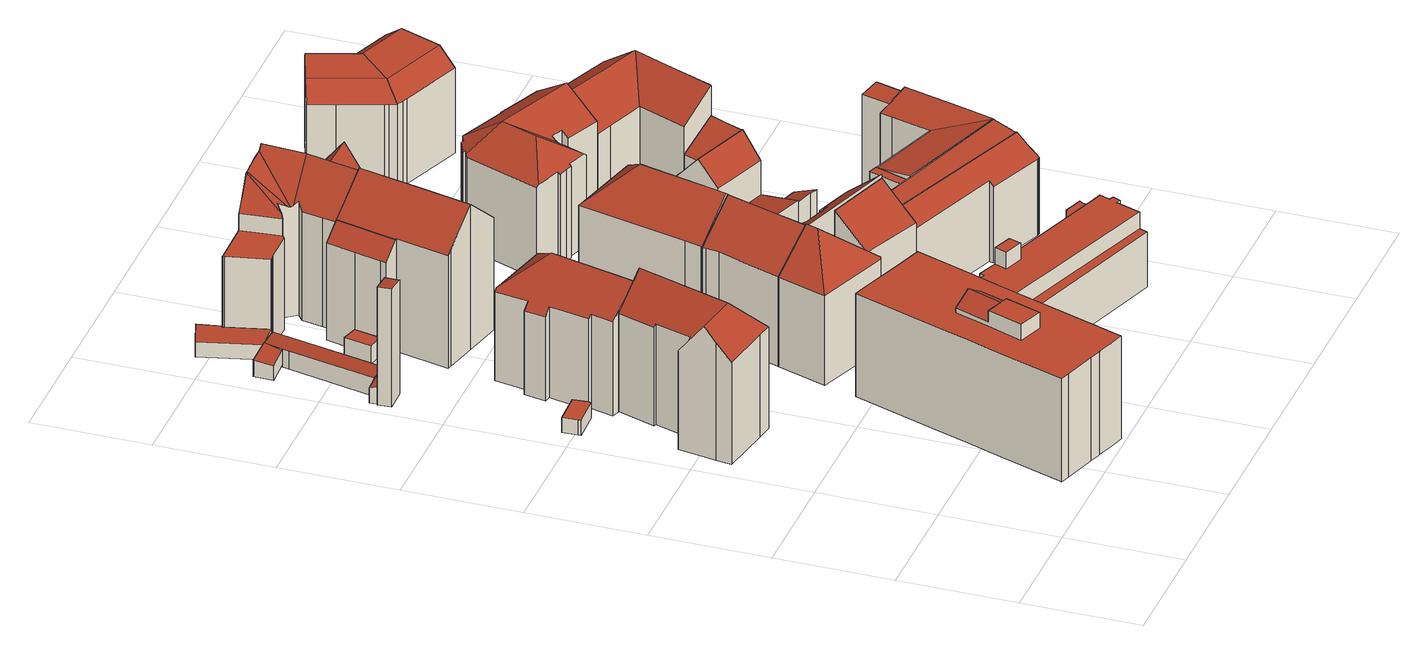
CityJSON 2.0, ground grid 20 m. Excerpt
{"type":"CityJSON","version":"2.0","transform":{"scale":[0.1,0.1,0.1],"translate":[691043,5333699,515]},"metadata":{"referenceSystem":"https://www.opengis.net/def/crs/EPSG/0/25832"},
"CityObjects":{
"building1":{"type":"Building","attributes":{"Gemeindeschluessel":"09162000","HoeheDach":"519.980","HoeheGrund":"517.260","Methode":"2000","NiedrigsteTraufeDesGebaeudes":"519.980","Geometrietyp2DReferenz":"3000","function":"31001_2000","roofType":"1000","measuredHeight":2.72},"geometry":[{"type":"MultiSurface","lod":"2","boundaries":[[[0,1,2,3]],[[4,5,1,0]],[[6,7,8,4,0,3]],[[6,9,10,7]],[[7,10,11,8]],[[2,1,5,11,10,9]],[[3,2,9,6]],[[8,11,5,4]]],"semantics":{"surfaces":[{"type":"WallSurface"},{"type":"GroundSurface"},{"type":"RoofSurface"}],"values":[0,0,1,0,0,2,0,0]}}]},
"building2":{"type":"Building","attributes":{"Gemeindeschluessel":"09162000","HoeheDach":"539.740","HoeheGrund":"516.280","Methode":"2000","NiedrigsteTraufeDesGebaeudes":"533.947","Geometrietyp2DReferenz":"3000","function":"31001_1000","roofType":"3100","measuredHeight":23.46,"storeysAboveGround":5},"geometry":[{"type":"MultiSurface","lod":"2","boundaries":[[[12,13,14,15]],[[16,17,18,19]],[[20,21,22,23,24,25]],[[26,27,28,29]],[[16,30,14,13,21,20]],[[16,20,25,31,32,33,34,17]],[[22,21,13,12]],[[30,35,15,14]],[[36,31,25,24]],[[35,37,26,29,38,39,40,41,42,36,24,23,22,12,15]],[[41,33,32,42]],[[33,41,40,34]],[[42,32,31,36]],[[27,26,37,43]],[[35,30,43,37]],[[16,19,28,27,43,30]],[[19,18,39,38,29,28]],[[17,34,40,39,18]]],"semantics":{"surfaces":[{"type":"WallSurface"},{"type":"RoofSurface"},{"type":"GroundSurface"}],"values":[0,1,0,0,1,1,0,0,0,2,0,0,0,0,0,1,0,0]}}]},
"building3":{"type":"Building","attributes":{"Gemeindeschluessel":"09162000","HoeheDach":"537.450","HoeheGrund":"516.081","Methode":"2000","NiedrigsteTraufeDesGebaeudes":"534.593","Geometrietyp2DReferenz":"3000","function":"31001_1000","roofType":"1000","measuredHeight":21.37,"storeysAboveGround":6},"geometry":[{"type":"MultiSurface","lod":"2","boundaries":[[[44,45,46,47,48,49,50,51]],[[52,53,54,55,56,57,58,59,60,61,62,63,64,65,66,67,68,69,70,71,72,73,74,75],[76,50,49,48,47,77,78,79,80]],[[81,82,83,84,85,63,62,61,60,59]],[[86,87,81,59,58,57,56,88]],[[89,90,54,53,52,91]],[[91,52,75,92]],[[66,65,93,94,95,67]],[[96,97,98]],[[78,99,100,101,79]],[[47,46,102,77]],[[68,67,95,103,104,69]],[[101,100,98,97,105]],[[75,74,73,72,71,70,106,107,108,109,110,92]],[[98,100,99]],[[105,97,96,51,50,76,80]],[[106,70,69,104]],[[99,102,46,45,44,98]],[[111,88,56,55,54,90]],[[77,102,99,78]],[[98,44,51,96]],[[93,65,64,112]],[[112,85,84,83,82,81,87,86,88,111,90,89,91,92,110,109,108,107,106,104,103,95,94,93]],[[79,101,105,80]],[[112,64,63,85]]],"semantics":{"surfaces":[{"type":"WallSurface"},{"type":"RoofSurface"},{"type":"GroundSurface"}],"values":[0,1,0,0,0,0,0,0,0,0,0,1,0,0,0,0,1,0,0,1,0,2,0,0]}}]},
"building4":{"type":"Building","attributes":{"Gemeindeschluessel":"09162000","HoeheDach":"537.962","HoeheGrund":"516.800","Methode":"2000","NiedrigsteTraufeDesGebaeudes":"537.299","Geometrietyp2DReferenz":"3000","function":"31001_2000","roofType":"1000","measuredHeight":21.16},"geometry":[{"type":"MultiSurface","lod":"2","boundaries":[[[113,114,115,116]],[[116,117,118,113]],[[114,119,120,115]],[[117,120,119,118]],[[118,119,114,113]],[[116,115,120,117]]],"semantics":{"surfaces":[{"type":"WallSurface"},{"type":"GroundSurface"},{"type":"RoofSurface"}],"values":[0,1,2,0,0,0]}}]},
"building5":{"type":"Building","attributes":{"Gemeindeschluessel":"09162000","HoeheDach":"519.960","HoeheGrund":"516.850","Methode":"1000","NiedrigsteTraufeDesGebaeudes":"519.631","Geometrietyp2DReferenz":"3000","function":"31001_2000","roofType":"2100","measuredHeight":3.11},"geometry":[{"type":"MultiSurface","lod":"2","boundaries":[[[121,122,123,124,125]],[[126,127,128,129,130]],[[123,128,127,124]],[[125,126,130,121]],[[121,130,129,122]],[[124,127,126,125]],[[122,129,128,123]]],"semantics":{"surfaces":[{"type":"GroundSurface"},{"type":"RoofSurface"},{"type":"WallSurface"}],"values":[0,1,2,2,2,2,2]}}]},
"building6":{"type":"Building","attributes":{"Gemeindeschluessel":"09162000","HoeheDach":"537.880","HoeheGrund":"516.240","Methode":"2000","NiedrigsteTraufeDesGebaeudes":"531.233","Geometrietyp2DReferenz":"3000","function":"31001_1000","roofType":"3200","measuredHeight":21.64,"storeysAboveGround":4},"geometry":[{"type":"MultiSurface","lod":"2","boundaries":[[[131,132,133,134]],[[135,136,137,138]],[[139,140,141,142,143,144]],[[133,132,145,146,147,148,137,136,149,141,140,139,150,151]],[[152,153,154,155,156,157]],[[142,141,149,158]],[[159,150,139,144]],[[160,151,150,159]],[[134,133,151,160]],[[147,161,162,163,164,148]],[[165,166,167,168]],[[146,161,147]],[[158,149,136,135]],[[169,152,157,170,171,172]],[[172,171,166,165]],[[154,153,152,169,172,165,168,173,131,134,160,159,144,143,142,158,135,138,164,163,162]],[[167,166,171,170,157,156,155,161,146,145]],[[162,161,155,154]],[[173,168,167,145,132,131]],[[138,137,148,164]]],"semantics":{"surfaces":[{"type":"WallSurface"},{"type":"RoofSurface"},{"type":"GroundSurface"}],"values":[0,0,0,1,0,0,0,0,0,0,0,1,0,0,0,2,1,0,0,0]}}]},
"building7":{"type":"Building","attributes":{"Gemeindeschluessel":"09162000","HoeheDach":"519.917","HoeheGrund":"516.870","Methode":"1000","NiedrigsteTraufeDesGebaeudes":"519.466","Geometrietyp2DReferenz":"3000","function":"31001_2000","roofType":"1000","measuredHeight":3.05},"geometry":[{"type":"MultiSurface","lod":"2","boundaries":[[[174,175,176,177]],[[178,174,177,179]],[[179,180,181,178]],[[181,175,174,178]],[[180,176,175,181]],[[179,177,176,180]]],"semantics":{"surfaces":[{"type":"RoofSurface"},{"type":"WallSurface"},{"type":"GroundSurface"}],"values":[0,1,2,1,1,1]}}]},
"building8":{"type":"Building","attributes":{"Gemeindeschluessel":"09162000","HoeheDach":"519.774","HoeheGrund":"516.470","Methode":"2000","NiedrigsteTraufeDesGebaeudes":"519.032","Geometrietyp2DReferenz":"3000","function":"31001_2000","roofType":"1000","measuredHeight":3.3},"geometry":[{"type":"MultiSurface","lod":"2","boundaries":[[[182,183,184,185]],[[186,187,188,189,182,185,190,191,192,193]],[[188,194,195,189]],[[196,197,198,199,184,183,195,194,200,201]],[[187,200,194,188]],[[191,198,197,192]],[[192,197,196,193]],[[189,195,183,182]],[[190,199,198,191]],[[186,201,200,187]],[[193,196,201,186]],[[185,184,199,190]]],"semantics":{"surfaces":[{"type":"WallSurface"},{"type":"GroundSurface"},{"type":"RoofSurface"}],"values":[0,1,0,2,0,0,0,0,0,0,0,0]}}]},
"building9":{"type":"Building","attributes":{"Gemeindeschluessel":"09162000","HoeheDach":"519.687","HoeheGrund":"516.470","Methode":"1000","NiedrigsteTraufeDesGebaeudes":"519.687","Geometrietyp2DReferenz":"3000","function":"31001_9998","roofType":"1000","measuredHeight":3.22,"storeysAboveGround":1},"geometry":[{"type":"MultiSurface","lod":"2","boundaries":[[[202,203,204,205]],[[206,207,208,209]],[[205,204,207,206]],[[208,207,204,203]],[[202,205,206,209]],[[209,208,203,202]]],"semantics":{"surfaces":[{"type":"WallSurface"},{"type":"RoofSurface"},{"type":"GroundSurface"}],"values":[0,0,0,1,2,0]}}]},
"building10":{"type":"Building","attributes":{"Gemeindeschluessel":"09162000","HoeheDach":"519.944","HoeheGrund":"516.660","Methode":"1000","NiedrigsteTraufeDesGebaeudes":"519.445","Geometrietyp2DReferenz":"3000","function":"31001_2000","roofType":"1000","measuredHeight":3.28},"geometry":[{"type":"MultiSurface","lod":"2","boundaries":[[[210,211,212,213]],[[214,215,216,217,218,219]],[[213,212,220,221]],[[222,223,211,210]],[[219,218,217,224,220,212,211,223,225]],[[224,217,216,226,221,220]],[[227,225,223,222]],[[214,219,225,227]],[[215,214,227,222,210,213,221,226,216]]],"semantics":{"surfaces":[{"type":"WallSurface"},{"type":"RoofSurface"},{"type":"GroundSurface"}],"values":[0,0,0,0,1,0,0,0,2]}}]},
"building11":{"type":"Building","attributes":{"Gemeindeschluessel":"09162000","HoeheDach":"542.069","HoeheGrund":"516.140","Methode":"2000","NiedrigsteTraufeDesGebaeudes":"533.501","Geometrietyp2DReferenz":"3000","function":"31001_9998","roofType":"3100","measuredHeight":25.93,"storeysAboveGround":5},"geometry":[{"type":"MultiSurface","lod":"2","boundaries":[[[228,229,230,231,232,233]],[[234,235,236,237]],[[238,239,240,241,242,243]],[[244,231,230,245,246,235,234]],[[246,245,247,248]],[[249,243,242,241,250,247,245,230,229,228]],[[251,252,253,254,233,232,231,244,234,237,255,256,257,258,259,260]],[[252,238,243,253]],[[246,248,261,262,236,235]],[[253,243,249,254]],[[254,249,228,233]],[[252,251,260,240,239,238]],[[255,262,261,256]],[[248,247,250,258,257,256,261]],[[237,236,262,255]],[[241,240,260,259,258,250]]],"semantics":{"surfaces":[{"type":"WallSurface"},{"type":"RoofSurface"},{"type":"GroundSurface"}],"values":[0,0,1,0,0,1,2,0,1,0,0,0,0,0,0,0]}}]},
"building12":{"type":"Building","attributes":{"Gemeindeschluessel":"09162000","HoeheDach":"537.920","HoeheGrund":"515.740","Methode":"2000","NiedrigsteTraufeDesGebaeudes":"531.227","Geometrietyp2DReferenz":"3000","function":"31001_9998","roofType":"3200","measuredHeight":22.18,"storeysAboveGround":4},"geometry":[{"type":"MultiSurface","lod":"2","boundaries":[[[263,264,265,266,267,268,269,270]],[[271,272,273,274,275,276,277,278,279]],[[280,273,272]],[[281,265,264,282,283,284]],[[285,286,287,288,289,290]],[[291,292,279,278]],[[285,290,293,294]],[[280,268,267]],[[283,282,264,263,270,287,286,285,294,291,278,277,276,275]],[[295,271,279,292,293]],[[266,265,281,284,274,273,280,267]],[[270,269,288,287]],[[289,288,269,268,280,272,271,295]],[[294,293,292,291]],[[290,289,295,293]],[[275,274,284,283]]],"semantics":{"surfaces":[{"type":"WallSurface"},{"type":"GroundSurface"},{"type":"RoofSurface"}],"values":[0,0,0,0,0,0,0,0,1,2,2,0,2,0,2,0]}}]},
"building13":{"type":"Building","attributes":{"Gemeindeschluessel":"09162000","HoeheDach":"522.090","HoeheGrund":"516.030","Methode":"2000","NiedrigsteTraufeDesGebaeudes":"522.090","Geometrietyp2DReferenz":"3000","function":"31001_2000","roofType":"1000","measuredHeight":6.06},"geometry":[{"type":"MultiSurface","lod":"2","boundaries":[[[296,297,298,299,300,301]],[[302,303,304,305]],[[306,299,298,307,305,304]],[[297,296,308,302,305,307,298]],[[308,309,303,302]],[[296,301,309,308]],[[309,301,300,299,306,304,303]]],"semantics":{"surfaces":[{"type":"WallSurface"},{"type":"GroundSurface"},{"type":"RoofSurface"}],"values":[0,0,0,1,0,0,2]}}]},
"building14":{"type":"Building","attributes":{"Gemeindeschluessel":"09162000","HoeheDach":"541.620","HoeheGrund":"516.144","Methode":"2000","NiedrigsteTraufeDesGebaeudes":"532.452","Geometrietyp2DReferenz":"3000","function":"31001_9998","roofType":"3100","measuredHeight":25.48,"storeysAboveGround":5},"geometry":[{"type":"MultiSurface","lod":"2","boundaries":[[[310,311,312,313]],[[314,315,316,317]],[[318,319,320,321,322,323,324]],[[325,326,327,328]],[[329,330,331,332]],[[333,334,335,336]],[[337,338,339,340,341]],[[342,343,337,341,344,320,319]],[[258,345,346,347,348]],[[349,350,351,352]],[[318,324,353,354]],[[322,321,355,356,357,358]],[[359,314,317,360]],[[361,362,363,353,324,323,364,365,366]],[[367,312,311,368,351,350,327,326,339,338]],[[369,357,356,370]],[[371,363,362,372]],[[373,366,365,374]],[[341,340,331,330,375,344]],[[376,313,312,367,377,378]],[[359,360,379,378,377]],[[325,332,331,340,339,326]],[[369,374,365,364,358,357]],[[372,362,361,380]],[[329,370,356,355,375,330]],[[380,361,366,373]],[[316,381,379,360,317]],[[382,368,311,310]],[[320,344,375,355,321]],[[328,327,350,349]],[[376,381,316,315,345,258,336,335,342,319,318,354,371,372,380,373,374,369,370,329,332,325,328,349,352,382,310,313]],[[334,343,342,335]],[[352,351,368,382]],[[354,353,363,371]],[[348,333,336,258]],[[334,333,348,347,338,337,343]],[[347,346,314,359,377,367,338]],[[323,322,358,364]],[[376,378,379,381]],[[315,314,346,345]]],"semantics":{"surfaces":[{"type":"WallSurface"},{"type":"RoofSurface"},{"type":"GroundSurface"}],"values":[0,0,0,0,0,0,1,0,0,0,0,1,1,1,1,0,0,0,1,0,1,0,0,0,0,0,0,0,1,0,2,0,0,0,0,1,1,0,0,0]}}]},
"building15":{"type":"Building","attributes":{"Gemeindeschluessel":"09162000","HoeheDach":"532.020","HoeheGrund":"516.230","Methode":"2000","NiedrigsteTraufeDesGebaeudes":"526.130","Geometrietyp2DReferenz":"3000","function":"31001_1000","roofType":"1000","measuredHeight":15.79,"storeysAboveGround":4},"geometry":[{"type":"MultiSurface","lod":"2","boundaries":[[[383,384,385,386,387,388]],[[389,390,391,392,393]],[[394,395,396,397]],[[398,399,400,401,402,403]],[[404,391,390,396,395]],[[393,392,405,406]],[[407,408,409,410]],[[411,412,413,414,399,398,403,388,387,386,415,416,417,418,419,420,421,422,423,424,389,393,406,425,426,407,410]],[[427,404,395,394]],[[397,396,390,389,424,423,428]],[[425,429,430,426]],[[412,411,410,409,431,432]],[[418,433,434,419]],[[412,432,435,413]],[[406,405,429,425]],[[420,436,437,421]],[[438,400,399,414,413,435,439]],[[422,440,428,423]],[[441,442,439,435,432,431,409,408,430,429,405,392,427,394,397,428,440,437,436,434,433,443,444]],[[386,385,445,415]],[[392,391,404,427]],[[446,447,438,439,442,441,444,448]],[[426,430,408,407]],[[385,384,383,402,401,400,438,447,446,448,445]],[[445,448,444,443,433,418,417,416,415]],[[419,434,436,420]],[[403,402,383,388]],[[421,437,440,422]]],"semantics":{"surfaces":[{"type":"WallSurface"},{"type":"RoofSurface"},{"type":"GroundSurface"}],"values":[0,0,0,0,1,0,0,2,0,0,0,0,0,0,0,0,0,0,1,0,0,0,0,1,0,0,0,0]}}]},
"building16":{"type":"Building","attributes":{"Gemeindeschluessel":"09162000","HoeheDach":"537.475","HoeheGrund":"515.720","Methode":"1000","NiedrigsteTraufeDesGebaeudes":"531.702","Geometrietyp2DReferenz":"3000","function":"31001_9998","roofType":"3100","measuredHeight":21.75,"storeysAboveGround":4},"geometry":[{"type":"MultiSurface","lod":"2","boundaries":[[[449,450,451,452,453,454]],[[292,455,456,457,458,291]],[[459,460,461,462]],[[463,464,465,466,451,450]],[[467,468,469,470,471,472]],[[275,473,474,475]],[[275,476,477,278,291,458,457,478,453,452,451,466,465,479,480,459,462,481,482,483,484,485,471,470,469,486,487,488,473]],[[471,485,484,483,489,490,491,472]],[[492,475,474,493,494,495,468,467,472,491,496]],[[477,476,275,475,492,496,497,498,278]],[[469,468,495,486]],[[457,456,499,478]],[[496,491,490,489,500,501,461,460,502,503,464,463,450,449,504,497]],[[482,500,489,483]],[[278,498,292,291]],[[482,481,462,461,501,500]],[[480,502,460,459]],[[498,497,504,449,454,499,456,455,292]],[[493,474,473,488,487,494]],[[478,499,454,453]],[[486,495,494,487]],[[480,479,465,464,503,502]]],"semantics":{"surfaces":[{"type":"WallSurface"},{"type":"GroundSurface"},{"type":"RoofSurface"}],"values":[0,0,0,0,0,0,1,0,2,0,0,0,2,0,0,0,0,2,0,0,0,0]}}]},
"building17":{"type":"Building","attributes":{"Gemeindeschluessel":"09162000","HoeheDach":"537.910","HoeheGrund":"516.090","Methode":"2000","NiedrigsteTraufeDesGebaeudes":"531.866","Geometrietyp2DReferenz":"3000","function":"31001_1000","roofType":"3200","measuredHeight":21.82,"storeysAboveGround":4},"geometry":[{"type":"MultiSurface","lod":"2","boundaries":[[[505,506,507,508]],[[508,507,509,510]],[[511,512,509,507,506,513]],[[514,515,516,512,511]],[[510,509,516,517]],[[518,519,520,521,505,508,510,517]],[[517,516,515,518]],[[512,516,509]],[[518,515,514,519]],[[521,513,506,505]],[[520,519,514,511,513,521]]],"semantics":{"surfaces":[{"type":"WallSurface"},{"type":"RoofSurface"},{"type":"GroundSurface"}],"values":[0,0,1,1,0,2,0,1,0,0,0]}}]},
"building18":{"type":"Building","attributes":{"Gemeindeschluessel":"09162000","HoeheDach":"522.116","HoeheGrund":"516.000","Methode":"1000","NiedrigsteTraufeDesGebaeudes":"522.116","Geometrietyp2DReferenz":"3000","function":"31001_2000","roofType":"1000","measuredHeight":6.12},"geometry":[{"type":"MultiSurface","lod":"2","boundaries":[[[308,309,301,296]],[[522,523,524,525,526,527]],[[522,527,528,529]],[[530,531,525,524]],[[298,299,532,533]],[[534,535,536,537]],[[538,539,536,535,528,527,526,525,531,540,541,542,543,544,545,546,547,532,299,301,309,548]],[[549,544,543,550]],[[523,522,529,534,537,551,552,553,308,296,298,533,554,555,556,549,550,557,558,559,530,524]],[[543,542,541,558,557,550]],[[546,545,556,555,554,547]],[[533,532,547,554]],[[559,540,531,530]],[[558,541,540,559]],[[553,548,309,308]],[[552,551,539,538,548,553]],[[529,528,535,534]],[[537,536,539,551]],[[296,301,299,298]],[[556,545,544,549]]],"semantics":{"surfaces":[{"type":"WallSurface"},{"type":"RoofSurface"},{"type":"GroundSurface"}],"values":[0,0,0,0,0,0,1,0,2,0,0,0,0,0,0,0,0,0,0,0]}}]},
"building19":{"type":"Building","attributes":{"Gemeindeschluessel":"09162000","HoeheDach":"532.799","HoeheGrund":"516.100","Methode":"2000","NiedrigsteTraufeDesGebaeudes":"530.557","Geometrietyp2DReferenz":"3000","function":"31001_9998","roofType":"1000","measuredHeight":16.7,"storeysAboveGround":5},"geometry":[{"type":"MultiSurface","lod":"2","boundaries":[[[560,561,562,563]],[[562,561,564,565]],[[566,567,568,569]],[[570,571,572,573,574,575]],[[573,572,567,566]],[[563,576,577,575,574,573,566,569,578,560]],[[577,576,563,562,565,579,580,570,575]],[[580,579,581,568,567,572,571,570]],[[581,564,561,560,578,569,568]],[[579,565,564,581]]],"semantics":{"surfaces":[{"type":"WallSurface"},{"type":"RoofSurface"},{"type":"GroundSurface"}],"values":[0,1,0,0,0,2,0,1,0,0]}}]},
"building20":{"type":"Building","attributes":{"Gemeindeschluessel":"09162000","HoeheDach":"519.542","HoeheGrund":"516.040","Methode":"1000","NiedrigsteTraufeDesGebaeudes":"519.062","Geometrietyp2DReferenz":"3000","function":"31001_2000","roofType":"1000","measuredHeight":3.5},"geometry":[{"type":"MultiSurface","lod":"2","boundaries":[[[582,583,584,585]],[[585,584,586,587]],[[588,589,590,591]],[[583,590,589,592,586,584]],[[585,587,593,588,591,582]],[[587,586,592,593]],[[593,592,589,588]],[[591,590,583,582]]],"semantics":{"surfaces":[{"type":"WallSurface"},{"type":"RoofSurface"},{"type":"GroundSurface"}],"values":[0,0,0,1,2,0,0,0]}}]},
"building21":{"type":"Building","attributes":{"Gemeindeschluessel":"09162000","HoeheDach":"533.609","HoeheGrund":"515.950","Methode":"2000","NiedrigsteTraufeDesGebaeudes":"529.504","Geometrietyp2DReferenz":"3000","function":"31001_9998","roofType":"2100","measuredHeight":17.66,"storeysAboveGround":4},"geometry":[{"type":"MultiSurface","lod":"2","boundaries":[[[594,595,596,597]],[[598,599,600,601]],[[602,603,604,605,606,607]],[[608,609,595,594]],[[610,611,612,613]],[[614,615,616,617]],[[618,610,613,614,617,603,602,607,619,620,621,622,623,608,594,597,624]],[[620,625,626,621]],[[619,627,625,620]],[[607,606,627,619]],[[601,628,596,595,609,598]],[[617,616,604,603]],[[597,596,628,624]],[[625,627,606,605,604,616,615,612,611,600,599,629,626]],[[621,626,629,622]],[[611,610,618,624,628,601,600]],[[629,599,598,609,608,623,622]],[[613,612,615,614]]],"semantics":{"surfaces":[{"type":"WallSurface"},{"type":"GroundSurface"},{"type":"RoofSurface"}],"values":[0,0,0,0,0,0,1,0,0,0,2,0,0,2,0,0,0,0]}}]},
"building22":{"type":"Building","attributes":{"Gemeindeschluessel":"09162000","HoeheDach":"522.687","HoeheGrund":"515.830","Methode":"1000","NiedrigsteTraufeDesGebaeudes":"522.210","Geometrietyp2DReferenz":"3000","function":"31001_1000","roofType":"1000","measuredHeight":6.86,"storeysAboveGround":2},"geometry":[{"type":"MultiSurface","lod":"2","boundaries":[[[630,631,632,633,634,635]],[[636,637,638,639,640,641]],[[642,643,644,645,646,647]],[[630,635,636,641]],[[639,638,647,646]],[[644,643,648,649]],[[649,648,633,632]],[[649,632,631,630,641,640,639,646,645,644]],[[635,634,633,648,643,642,647,638,637,636]]],"semantics":{"surfaces":[{"type":"WallSurface"},{"type":"GroundSurface"},{"type":"RoofSurface"}],"values":[0,0,0,0,0,0,0,1,2]}}]},
"building23":{"type":"Building","attributes":{"Gemeindeschluessel":"09162000","HoeheDach":"521.306","HoeheGrund":"515.810","Methode":"1000","NiedrigsteTraufeDesGebaeudes":"519.334","Geometrietyp2DReferenz":"3000","function":"31001_2000","roofType":"2100","measuredHeight":5.5},"geometry":[{"type":"MultiSurface","lod":"2","boundaries":[[[650,651,632,631]],[[652,653,654,655,650,631]],[[656,657,654,653]],[[658,659,660,661,632,651]],[[662,656,653,652,631,632,661,660]],[[656,662,660,659,663,657]],[[655,654,657,663,659,658,651,650]]],"semantics":{"surfaces":[{"type":"WallSurface"},{"type":"GroundSurface"},{"type":"RoofSurface"}],"values":[0,0,0,0,1,0,2]}}]},
"building24":{"type":"Building","attributes":{"Gemeindeschluessel":"09162000","HoeheDach":"536.500","HoeheGrund":"515.820","Methode":"2000","NiedrigsteTraufeDesGebaeudes":"532.150","Geometrietyp2DReferenz":"3000","function":"31001_9998","roofType":"3100","measuredHeight":20.68,"storeysAboveGround":4},"geometry":[{"type":"MultiSurface","lod":"2","boundaries":[[[664,665,666,667]],[[668,669,670,671,672]],[[673,674,675,676]],[[677,676,678,679,680,681,682,683]],[[684,671,670,685,686,687,677]],[[688,689,690,691,672,671,684,692]],[[670,669,693,685]],[[694,695,696,697]],[[698,680,679,699]],[[700,701,702,687,686]],[[703,689,688,704]],[[705,682,681,706]],[[700,686,685,693]],[[707,708,709,710]],[[677,711,712,709,708,696,695,673,676]],[[667,666,713,714]],[[697,696,708,707]],[[674,673,695,694]],[[714,713,715,716]],[[710,709,712,717]],[[699,679,678,718]],[[719,664,667,714,716,701,700,693,669,668,720,721,703,704,722,723,705,706,698,699,718,675,674,694,697,707,710,717]],[[706,681,680,698]],[[721,690,689,703]],[[684,677,683,724,725,692]],[[720,691,690,721]],[[719,726,665,664]],[[668,672,691,720]],[[722,704,688,692,725]],[[724,723,722,725]],[[719,717,712,711,726]],[[677,687,702,715,713,666,665,726,711]],[[705,723,724,683,682]],[[718,678,676,675]],[[702,701,716,715]]],"semantics":{"surfaces":[{"type":"WallSurface"},{"type":"RoofSurface"},{"type":"GroundSurface"}],"values":[0,0,0,1,1,1,0,0,0,0,0,0,0,0,1,0,0,0,0,0,0,2,0,0,1,0,0,0,0,0,0,1,0,0,0]}}]},
"building25":{"type":"Building","attributes":{"Gemeindeschluessel":"09162000","HoeheDach":"519.249","HoeheGrund":"515.810","Methode":"1000","NiedrigsteTraufeDesGebaeudes":"519.249","Geometrietyp2DReferenz":"3000","function":"31001_2000","roofType":"1000","measuredHeight":3.44},"geometry":[{"type":"MultiSurface","lod":"2","boundaries":[[[639,727,728,729]],[[730,731,732,644]],[[727,733,732,731,734,735,728]],[[644,732,733,646]],[[728,735,734,736,737,729]],[[644,646,639,729,737,736,730]],[[639,646,733,727]],[[736,734,731,730]]],"semantics":{"surfaces":[{"type":"WallSurface"},{"type":"RoofSurface"},{"type":"GroundSurface"}],"values":[0,0,1,0,0,2,0,0]}}]},
"building26":{"type":"Building","attributes":{"Gemeindeschluessel":"09162000","HoeheDach":"533.673","HoeheGrund":"516.070","Methode":"2000","NiedrigsteTraufeDesGebaeudes":"532.307","Geometrietyp2DReferenz":"3000","function":"31001_9998","roofType":"1000","measuredHeight":17.6,"storeysAboveGround":5},"geometry":[{"type":"MultiSurface","lod":"2","boundaries":[[[738,739,740,741]],[[742,743,740,739,744,745,746,747,748]],[[749,746,745,750]],[[751,752,753,754,755,741,740,743,742]],[[756,757,758,560,759,563]],[[741,755,760,761,762,738]],[[763,761,760,764]],[[748,765,560,758]],[[750,745,744,766]],[[751,742,767,768]],[[769,770,768,767,771,772,756,563]],[[748,747,746,749,773,765]],[[772,771,767,742,748,758,757,756]],[[744,739,738,762,774,775,766]],[[774,762,761,763]],[[764,760,755,754]],[[754,753,752,751,768,770,769,563,759,560,765,773,749,750,766,775,774,763,764]]],"semantics":{"surfaces":[{"type":"WallSurface"},{"type":"RoofSurface"},{"type":"GroundSurface"}],"values":[0,1,0,0,0,1,0,0,0,0,0,0,1,0,0,0,2]}}]},
"building27":{"type":"Building","attributes":{"Gemeindeschluessel":"09162000","HoeheDach":"521.009","HoeheGrund":"515.800","Methode":"1000","NiedrigsteTraufeDesGebaeudes":"518.742","Geometrietyp2DReferenz":"3000","function":"31001_2000","roofType":"2100","measuredHeight":5.21},"geometry":[{"type":"MultiSurface","lod":"2","boundaries":[[[656,776,777,778]],[[779,780,781,782,777,776,783]],[[784,785,778,777,782,781]],[[786,784,781,780,779,787]],[[785,784,786,787,653,656,778]],[[653,783,776,656]],[[787,779,783,653]]],"semantics":{"surfaces":[{"type":"WallSurface"},{"type":"RoofSurface"},{"type":"GroundSurface"}],"values":[0,1,0,0,2,0,0]}}]},
"building28":{"type":"Building","attributes":{"Gemeindeschluessel":"09162000","HoeheDach":"529.462","HoeheGrund":"515.820","Methode":"1000","NiedrigsteTraufeDesGebaeudes":"525.258","Geometrietyp2DReferenz":"3000","function":"31001_1000","roofType":"3100","measuredHeight":13.64,"storeysAboveGround":3},"geometry":[{"type":"MultiSurface","lod":"2","boundaries":[[[788,789,790,791,792,793]],[[794,795,796,797,798,799,649,800]],[[801,802,803,795,796,795,794,800,804,805]],[[806,660,807,808,809,632]],[[803,793,792,791,810,795]],[[796,795,810,811,798,797]],[[807,660,812,788,793,803,802]],[[809,805,804,800,649,813,814,632]],[[789,788,812,660,806,632,814,813,649,799,798,797,798,811,790]],[[811,810,791,790]],[[808,807,802,801,805,809]]],"semantics":{"surfaces":[{"type":"WallSurface"},{"type":"RoofSurface"},{"type":"GroundSurface"}],"values":[0,0,1,0,1,0,0,0,2,0,1]}}]},
"building29":{"type":"Building","attributes":{"Gemeindeschluessel":"09162000","HoeheDach":"534.800","HoeheGrund":"515.800","Methode":"2000","NiedrigsteTraufeDesGebaeudes":"530.136","Geometrietyp2DReferenz":"3000","function":"31001_1000","roofType":"3100","measuredHeight":19,"storeysAboveGround":4},"geometry":[{"type":"MultiSurface","lod":"2","boundaries":[[[815,816,817,818,819,820]],[[821,822,823,811]],[[824,825,826,817,816,827,828,829]],[[826,825,824,830,831,790,811,823,832,833,834,835,667,664,719,717,710,819,818,817]],[[836,837,838,829,828,822,821]],[[839,827,816,815,820,840,841,842]],[[831,830,824,829,838,837]],[[842,841,717,719]],[[833,843,844,834]],[[710,840,820,819]],[[832,823,822,845,843,833]],[[667,846,847,664]],[[843,845,822,828,827,839,842,847,846,848,844]],[[790,836,821,811]],[[664,847,842,719]],[[844,848,846,667,835,834]],[[717,841,840,710]],[[831,837,836,790]]],"semantics":{"surfaces":[{"type":"WallSurface"},{"type":"GroundSurface"},{"type":"RoofSurface"}],"values":[0,0,0,1,2,2,0,0,0,0,0,0,2,0,0,0,0,0]}}]},
"building30":{"type":"Building","attributes":{"Gemeindeschluessel":"09162000","HoeheDach":"533.970","HoeheGrund":"515.886","Methode":"2000","NiedrigsteTraufeDesGebaeudes":"531.190","Geometrietyp2DReferenz":"3000","function":"31001_1000","roofType":"9999","measuredHeight":18.08,"storeysAboveGround":5},"geometry":[{"type":"MultiSurface","lod":"2","boundaries":[[[849,850,851,852]],[[853,854,855,851,850,856,857]],[[858,859,860,861]],[[862,863,864,865]],[[866,853,857,867,868,869]],[[856,867,857]],[[870,871,863,862]],[[868,872,873,864,863,871,874]],[[852,851,855,875]],[[856,876,860,859,877,878,867]],[[879,880,854,853,866,881]],[[875,855,854,880]],[[870,882,874,871]],[[849,883,876,856,850]],[[884,885,873,872,878,877]],[[865,864,873,885]],[[868,867,878,872]],[[879,886,887,882,870,862,865,885,884,858,861,883,849,852,875,880]],[[886,888,889,887]],[[889,888,881,866,869,874]],[[879,881,888,886]],[[887,889,874,882]],[[861,860,876,883]],[[884,877,859,858]],[[868,874,869]]],"semantics":{"surfaces":[{"type":"WallSurface"},{"type":"RoofSurface"},{"type":"GroundSurface"}],"values":[0,1,0,0,1,0,0,1,0,1,0,0,0,0,0,0,1,2,0,1,0,0,0,0,0]}}]}
},
"vertices":[
[17,782,23],[17,782,50],[17,787,50],[17,787,23],[70,784,23],[70,784,50],[15,813,23],[70,815,23],[72,790,23],[15,813,50],[70,815,50],[72,790,50],
[177,734,13],[177,734,232],[208,724,196],[208,724,13],[111,577,247],[75,629,190],[42,634,190],[35,590,247],[163,739,247],[170,737,240],[170,737,13],[163,739,13],[151,743,13],[151,743,233],[27,543,13],[27,543,196],[31,569,224],[31,569,13],[144,523,196],[116,756,189],[95,691,190],[99,690,194],[79,628,195],[144,523,13],[116,756,13],[116,528,13],[34,583,13],[42,634,13],[79,628,13],[99,690,13],[95,691,13],[116,528,196],
[305,257,224],[318,252,215],[335,246,204],[335,246,196],[318,252,196],[305,257,196],[276,267,196],[276,267,204],[164,46,196],[195,36,196],[219,29,196],[238,23,196],[241,22,196],[255,18,196],[264,15,196],[294,6,196],[331,112,196],[352,173,196],[373,233,196],[373,234,196],[400,309,196],[424,379,196],[386,392,196],[369,398,196],[326,413,196],[296,424,196],[279,429,196],[228,283,196],[207,223,196],[186,162,196],[149,55,196],[147,51,196],[255,207,196],[314,186,196],[297,192,196],[276,131,196],[233,146,196],[294,6,11],[331,112,11],[352,173,11],[373,233,11],[373,234,11],[255,18,11],[264,15,11],[241,22,11],[195,36,11],[219,29,11],[164,46,11],[147,51,11],[424,379,11],[386,392,11],[369,398,11],[255,207,204],[255,207,224],[284,197,224],[297,192,215],[297,192,224],[276,131,224],[314,186,204],[326,413,11],[296,424,11],[233,146,224],[279,429,11],[228,283,11],[207,223,11],[186,162,11],[149,55,11],[238,23,11],[400,309,11],
[8,1085,18],[8,1085,230],[7,1108,230],[7,1108,18],[46,1110,18],[47,1086,18],[47,1086,223],[46,1110,223],
[6,1121,19],[33,1122,19],[46,1122,19],[46,1110,19],[7,1108,19],[7,1108,50],[46,1110,49],[46,1122,47],[33,1122,46],[6,1121,46],
[151,743,12],[151,743,228],[116,756,194],[116,756,12],[118,909,12],[118,909,162],[130,907,173],[130,907,12],[107,801,176],[119,857,175],[122,870,174],[122,870,12],[119,857,12],[107,801,12],[152,743,229],[188,889,229],[146,964,175],[141,965,171],[110,872,163],[112,799,181],[102,761,181],[208,724,12],[208,725,12],[223,785,12],[223,785,176],[208,725,175],[208,724,175],[110,872,12],[112,799,12],[102,761,12],[261,937,175],[261,937,12],[146,964,12],[141,965,12],[170,737,12],[170,737,212],[163,739,218],[163,739,12],[191,729,12],[191,729,191],[177,734,205],[177,734,12],[152,743,12],
[67,1282,45],[74,1314,49],[21,1313,49],[21,1280,45],[67,1282,19],[21,1280,19],[21,1313,19],[74,1314,19],
[113,1316,15],[113,1316,42],[114,1315,41],[114,1315,15],[33,1122,15],[65,1271,15],[67,1282,15],[74,1314,15],[121,1316,15],[80,1122,15],[71,1116,15],[46,1122,15],[67,1282,48],[74,1314,48],[46,1122,46],[71,1116,41],[80,1122,40],[121,1316,40],[65,1271,48],[33,1122,48],
[120,1157,15],[120,1157,47],[131,1204,47],[131,1204,15],[158,1197,15],[158,1197,47],[148,1151,47],[148,1151,15],
[99,1389,17],[99,1389,49],[96,1389,49],[96,1389,17],[74,1314,17],[85,1315,17],[113,1316,17],[113,1316,49],[85,1315,46],[74,1314,44],[96,1386,49],[96,1386,17],[90,1430,17],[90,1430,49],[112,1323,49],[49,1417,44],[112,1323,17],[49,1417,17],
[152,1044,213],[173,1134,213],[173,1135,213],[173,1135,11],[173,1134,11],[152,1044,11],[145,1141,11],[145,1141,185],[148,1151,185],[148,1151,11],[280,1014,213],[301,1104,213],[325,1210,213],[261,1225,271],[237,1119,271],[216,1029,271],[172,1135,11],[172,1135,213],[172,1135,212],[197,1240,213],[197,1240,212],[161,1042,221],[198,1239,214],[301,1104,11],[280,1014,11],[216,1029,11],[161,1042,11],[158,1197,11],[170,1246,11],[197,1240,11],[198,1239,11],[261,1225,11],[325,1210,11],[170,1246,185],[158,1197,185],
[454,463,7],[553,426,7],[553,426,162],[454,463,165],[442,467,165],[442,467,167],[442,467,168],[442,467,7],[394,549,229],[462,526,167],[462,526,218],[574,489,218],[574,489,7],[462,526,7],[394,549,7],[392,550,7],[392,550,227],[443,469,167],[554,429,165],[554,429,7],[560,448,7],[560,448,182],[426,440,7],[430,441,7],[434,443,7],[434,443,167],[430,441,170],[426,440,168],[328,571,7],[328,571,168],[299,486,168],[299,486,7],[388,528,229],
[551,291,10],[557,311,10],[557,312,10],[557,312,71],[557,311,71],[551,291,71],[479,298,10],[479,298,71],[491,335,71],[491,335,10],[531,321,71],[531,321,10],[545,273,10],[545,273,71],
[352,1364,11],[352,1364,205],[351,1338,205],[351,1338,11],[331,1235,205],[331,1235,11],[338,1262,11],[338,1262,240],[177,1317,11],[202,1337,11],[202,1337,219],[187,1325,211],[183,1322,205],[183,1322,175],[177,1317,175],[288,1392,11],[288,1392,264],[306,1392,248],[306,1392,11],[257,1392,11],[257,1392,258],[266,1392,258],[266,1392,11],[204,1265,206],[211,1300,206],[211,1300,11],[204,1265,11],[218,1317,209],[282,1318,266],[286,1392,266],[277,1392,258],[216,1320,207],[224,1310,11],[224,1310,215],[213,1323,209],[326,1210,11],[326,1210,205],[261,1225,266],[198,1239,207],[329,1393,11],[329,1393,228],[353,1393,206],[353,1393,11],[121,1316,175],[121,1316,11],[213,1391,257],[187,1390,220],[178,1390,206],[176,1390,205],[279,1278,260],[341,1277,260],[97,1386,175],[113,1316,175],[114,1315,175],[176,1390,175],[99,1389,175],[96,1389,175],[348,1319,206],[353,1390,206],[178,1390,11],[187,1390,11],[114,1315,11],[113,1316,11],[96,1389,11],[99,1389,11],[217,1391,257],[348,1313,11],[348,1318,206],[348,1313,213],[343,1287,247],[97,1386,11],[343,1287,11],[353,1390,11],
[401,219,111],[402,221,111],[403,224,111],[403,224,12],[402,221,12],[401,219,12],[545,273,12],[545,273,170],[545,271,170],[545,271,141],[545,271,12],[505,264,141],[505,264,170],[513,285,170],[513,285,141],[532,175,12],[722,111,12],[722,111,111],[532,175,111],[432,209,111],[432,209,12],[538,252,170],[700,217,141],[700,217,12],[747,181,12],[747,181,141],[755,178,141],[755,178,12],[754,176,12],[749,164,12],[741,167,12],[727,125,12],[373,234,12],[379,249,12],[397,302,12],[400,309,12],[430,298,12],[432,305,12],[461,295,12],[476,290,12],[479,298,12],[513,285,12],[739,203,12],[753,199,12],[538,252,141],[479,298,141],[739,203,141],[753,199,141],[754,176,141],[749,164,141],[400,309,141],[430,298,141],[741,167,141],[432,305,141],[461,295,141],[727,125,111],[727,125,141],[476,290,141],[487,210,141],[519,199,141],[397,302,141],[379,249,141],[373,234,111],[487,210,111],[519,199,111],[379,249,111],
[441,692,225],[506,676,173],[506,676,7],[441,692,7],[371,709,7],[371,709,168],[349,635,169],[364,679,170],[364,679,7],[349,635,7],[510,666,7],[510,666,167],[502,643,167],[502,643,7],[512,674,168],[513,674,167],[513,674,7],[512,674,7],[480,573,182],[522,559,182],[522,559,7],[480,573,7],[473,575,7],[473,575,182],[595,553,7],[595,553,168],[574,489,224],[465,525,7],[396,548,7],[369,702,7],[512,673,7],[511,669,7],[496,626,7],[492,613,7],[486,615,7],[478,592,7],[476,585,7],[527,573,7],[530,574,7],[570,561,7],[486,615,173],[478,592,174],[476,585,174],[465,525,224],[570,561,168],[530,574,168],[527,573,170],[396,548,224],[396,548,225],[392,550,222],[369,702,169],[492,613,168],[496,626,168],[511,669,167],[512,673,167],[416,612,225],
[371,711,11],[371,711,169],[378,739,169],[378,739,11],[423,926,169],[423,926,11],[438,693,229],[475,844,229],[371,709,169],[506,676,169],[514,708,169],[558,893,169],[558,893,11],[514,708,11],[506,676,11],[438,693,11],[371,709,11],
[831,255,10],[832,256,10],[833,259,10],[833,259,71],[832,256,71],[831,255,71],[803,181,71],[803,181,10],[802,270,10],[802,270,71],[559,317,71],[559,317,10],[753,199,10],[753,199,71],[739,203,71],[739,203,10],[546,271,71],[700,217,71],[801,268,71],[799,269,71],[797,268,71],[761,256,71],[717,271,71],[609,310,71],[565,321,71],[561,323,71],[545,271,71],[717,271,10],[761,256,10],[700,217,10],[546,271,10],[545,271,10],[561,323,10],[565,321,10],[609,310,10],[797,268,10],[799,269,10],[801,268,10],
[662,528,11],[662,528,178],[641,466,178],[641,466,11],[647,534,178],[626,471,178],[596,553,11],[596,553,156],[596,554,156],[596,554,11],[574,489,156],[575,490,156],[595,553,156],[595,553,11],[575,490,11],[574,489,11],[626,471,11],[609,477,11],[647,534,11],[626,471,156],[609,477,156],[647,534,156],
[612,644,10],[612,644,41],[563,655,41],[563,655,10],[564,659,41],[564,659,10],[615,681,10],[615,681,45],[619,680,45],[619,680,10],[571,691,45],[571,691,10],
[641,466,9],[641,466,185],[836,401,186],[836,401,9],[564,458,176],[564,458,178],[828,359,178],[828,359,176],[814,320,9],[816,319,9],[816,319,146],[814,320,145],[813,320,145],[813,320,9],[574,489,9],[574,489,184],[823,339,9],[823,339,162],[821,332,157],[821,332,9],[818,319,9],[818,319,146],[817,319,146],[817,319,9],[828,359,9],[715,357,9],[718,365,9],[553,426,9],[560,448,9],[564,458,9],[839,400,9],[718,365,153],[553,426,152],[715,357,146],[839,400,186],[560,448,170],
[615,681,8],[619,700,8],[638,775,8],[638,775,77],[619,700,77],[615,681,77],[571,691,72],[601,819,72],[615,877,72],[615,877,8],[601,819,8],[571,691,8],[616,879,72],[661,869,77],[661,869,8],[616,879,8],[615,879,8],[615,879,72],[655,847,77],[655,847,8],
[619,700,63],[638,775,43],[641,693,8],[707,670,8],[707,670,63],[641,693,63],[723,712,8],[723,712,51],[733,741,43],[735,740,43],[735,740,8],[733,741,8],[730,728,8],[730,728,47],
[661,988,8],[661,988,181],[656,977,173],[656,977,8],[522,975,8],[562,962,8],[562,962,171],[557,964,175],[522,975,175],[632,1121,175],[632,1121,8],[546,1156,8],[546,1156,175],[544,1092,215],[533,1150,175],[532,1154,172],[519,1148,172],[504,1141,172],[506,1138,175],[499,1134,175],[521,1029,215],[578,1008,172],[574,1010,175],[576,1014,175],[495,985,175],[494,981,172],[509,976,172],[521,972,172],[449,1000,175],[578,1008,8],[633,1125,8],[633,1125,172],[663,1113,172],[663,1113,8],[519,1148,8],[532,1154,8],[574,1010,8],[580,1024,8],[580,1024,182],[494,981,8],[495,985,8],[506,1138,8],[504,1141,8],[662,1111,8],[662,1111,173],[709,1092,173],[709,1092,8],[682,1035,215],[704,1081,181],[595,1003,173],[595,1003,8],[600,1015,182],[600,1015,8],[704,1081,8],[533,1150,8],[682,1034,8],[521,972,8],[509,976,8],[445,1002,8],[494,1131,8],[494,1131,172],[445,1002,172],[682,1034,214],
[615,877,42],[609,878,42],[609,878,8],[667,895,8],[667,895,42],[661,869,42],[615,879,42],[617,909,42],[610,879,42],[617,909,8],[610,879,8],
[847,566,173],[847,566,182],[882,558,187],[882,558,178],[839,400,187],[856,463,187],[847,565,182],[814,574,177],[809,554,177],[790,486,177],[790,485,177],[809,554,11],[814,574,11],[839,400,11],[856,463,11],[882,558,11],[894,605,11],[894,605,178],[641,466,187],[651,494,182],[662,528,177],[651,494,11],[895,608,178],[893,609,178],[861,620,173],[893,609,11],[895,608,11],[790,485,11],[847,565,11],[836,401,187],[836,401,11],[643,466,11],[772,422,11],[772,422,187],[643,466,187],[790,486,11],[861,620,11],[847,566,11],
[723,712,37],[767,698,37],[767,698,8],[738,660,60],[744,657,60],[750,655,60],[751,655,60],[707,670,59],[750,655,8],[751,655,8],[744,657,8],[738,660,8],
[749,775,8],[762,808,8],[773,833,8],[773,833,144],[762,808,144],[749,775,144],[689,834,104],[703,829,104],[703,828,104],[703,828,8],[703,829,8],[689,834,8],[655,847,103],[689,795,145],[749,774,145],[749,774,144],[655,846,104],[646,810,145],[675,761,8],[735,740,104],[675,761,104],[638,775,104],[714,856,104],[714,856,8],[749,774,8],[655,846,8],[646,810,8],
[795,1057,153],[854,1034,153],[854,1034,8],[795,1057,8],[731,1083,8],[731,1083,153],[714,856,153],[748,940,153],[748,940,8],[830,974,8],[830,975,8],[830,976,8],[830,976,198],[830,975,198],[830,974,198],[806,917,8],[774,836,8],[733,946,8],[682,965,8],[655,975,8],[656,976,8],[773,833,198],[774,836,198],[806,917,198],[771,999,198],[709,1092,153],[704,1081,161],[682,1034,198],[682,965,152],[655,975,151],[733,946,152],[656,977,153],[661,988,162],[656,976,152],
[715,1385,9],[715,1385,175],[721,1382,176],[721,1382,9],[788,1338,189],[799,1368,165],[732,1394,164],[723,1393,167],[701,1371,189],[707,1459,9],[707,1459,163],[719,1424,163],[719,1424,9],[611,1305,9],[611,1305,162],[588,1375,162],[588,1375,9],[760,1267,190],[700,1370,189],[642,1312,190],[641,1311,190],[614,1299,9],[614,1299,163],[603,1429,190],[574,1418,162],[618,1287,163],[732,1394,9],[728,1399,162],[704,1466,163],[672,1454,189],[748,1238,9],[799,1368,9],[748,1238,162],[618,1287,9],[728,1399,9],[704,1466,9],[574,1418,9],[639,1279,9],[632,1282,9],[639,1279,162],[632,1282,162]
]}
